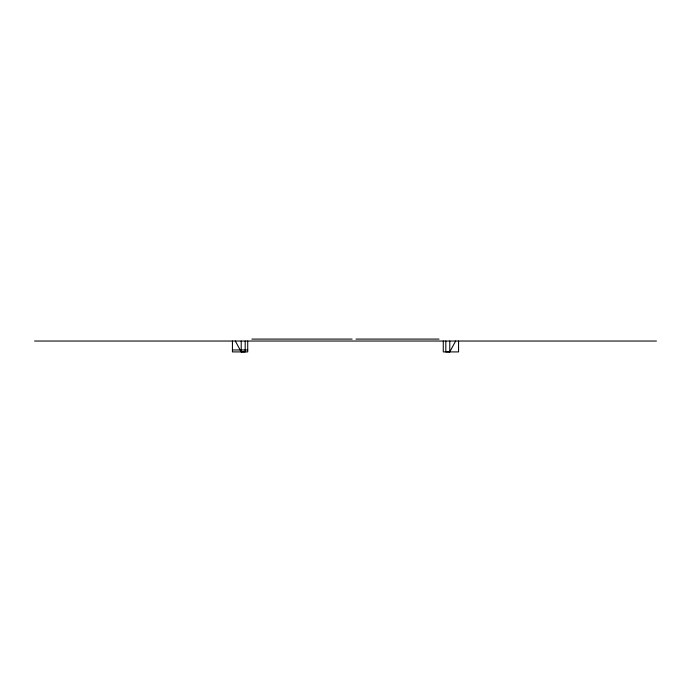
<?xml version="1.0" encoding="UTF-8"?>
<svg xmlns="http://www.w3.org/2000/svg" width="691" height="691" viewBox="0 0 691 691"><rect width="100%" height="100%" fill="white"/><g stroke="black" fill="none" stroke-linecap="round" stroke-linejoin="round"><path stroke-width="1.04" d="M445.825 341.034L445.825 351.909L449.763 351.874L455.671 341.034M251.878 339.091L352.125 339.091M355.951 339.091L439.035 339.091M34.55 341.034L656.45 341.034M232.435 349.966L247.724 349.966M235.329 341.034L241.219 351.909L245.175 351.909L245.175 341.034M458.565 341.034L458.565 351.909L443.277 351.909L443.277 341.034M449.781 341.034L449.781 351.909M247.724 341.034L247.724 351.909L232.435 351.909L232.435 341.034M241.219 341.034L241.219 351.909"/></g></svg>
